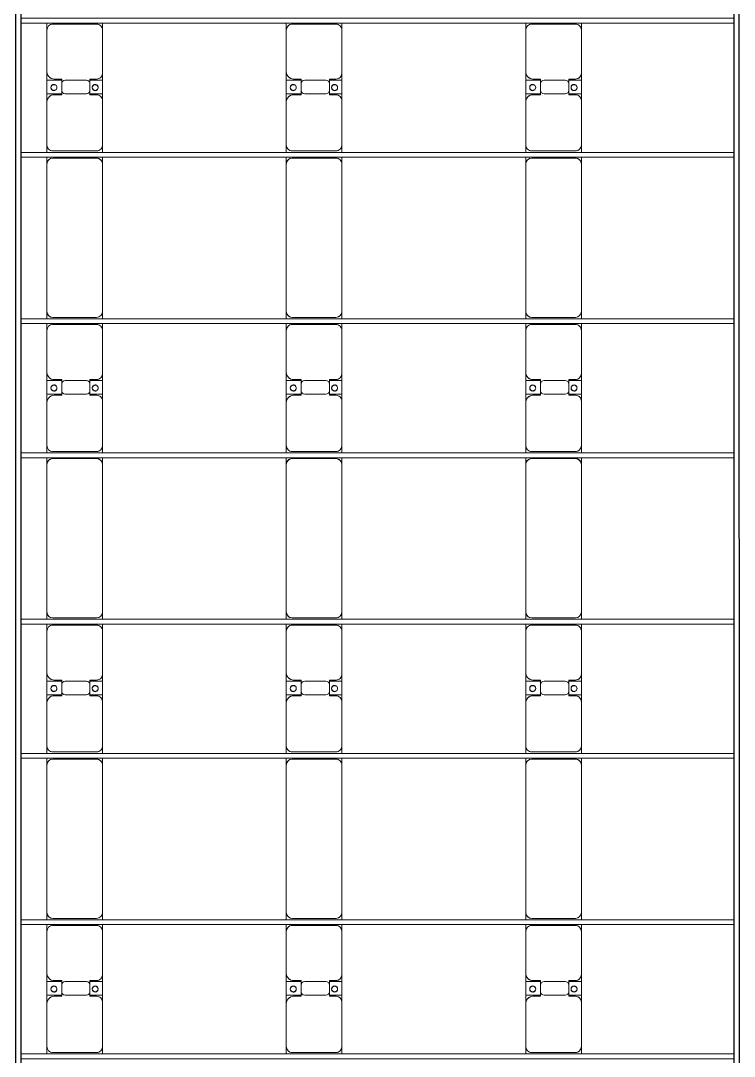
# Model space of a CAD drawing. Header units: millimetres. Extents: x -496478 to -186190, y -204059 to -87354.
# Drawn here: x -367193 to -361232, y -128543 to -119893 of the extents above; entities that cross this region are included whole.
import ezdxf

# ---------------------------------------------------------------- set-up
doc = ezdxf.new("R2010")
doc.units = ezdxf.units.MM
for name, color, linetype, lineweight in [('A-DETL-MBND', 5, 'Continuous', 9), ('A-GENM', 13, 'Continuous', 9), ('S-BEAM', 12, 'Continuous', 9)]:
    doc.layers.add(name, color=color, linetype=linetype, lineweight=lineweight)

# ---------------------------------------------------------------- blocks, each defined once
blk = doc.blocks.new('Dai phao do pin - DẢI PHAO ĐỠ PIN-V37-BỐ TRÍ KHUNG KẾT CẤU BÈ PIN 01')
at = {"layer": 'A-DETL-MBND', "color": 8}
for p, q in [((38358, 241.6), (38419.7, 241.6)), ((38369.7, 191.6), (38369.7, -173.4)), ((38779.7, 241.6), (38419.7, 241.6)), ((38779.7, 241.6), (38962.2, 241.6)), ((38839.7, 118.2), (38839.7, 181.6)), ((38847.8, 241.6), (39030.3, 241.6)), ((38847.8, 118.2), (38847.8, 241.6)), ((38962.2, 241.6), (38962.2, 118.2)), ((38970.3, 181.6), (38970.3, 118.2)), ((39380.3, 241.6), (39030.3, 241.6)), ((39380.3, 241.6), (39438, 241.6)), ((39430.3, -173.4), (39430.3, 191.6)), ((39478, 241.6), (39539.7, 241.6)), ((39489.7, 191.6), (39489.7, -173.4)), ((40770.3, 241.6), (39539.7, 241.6)), ((40770.3, 241.6), (40828, 241.6)), ((40820.3, -173.4), (40820.3, 191.6)), ((40868, 241.6), (40929.7, 241.6)), ((40879.7, 191.6), (40879.7, -173.4)), ((41289.7, 241.6), (40929.7, 241.6)), ((41289.7, 241.6), (41472.2, 241.6)), ((41349.7, 118.2), (41349.7, 181.6)), ((41357.8, 241.6), (41540.3, 241.6)), ((41357.8, 118.2), (41357.8, 241.6)), ((41472.2, 241.6), (41472.2, 118.2)), ((41480.3, 181.6), (41480.3, 118.2)), ((41890.3, 241.6), (41540.3, 241.6)), ((41890.3, 241.6), (41948, 241.6)), ((41940.3, -173.4), (41940.3, 191.6)), ((41988, 241.6), (42049.7, 241.6)), ((41999.7, 191.6), (41999.7, -173.4)), ((43280.3, 241.6), (42049.7, 241.6)), ((43280.3, 241.6), (43338, 241.6)), ((43330.3, -173.4), (43330.3, 191.6)), ((43378, 241.6), (43439.7, 241.6)), ((43389.7, 191.6), (43389.7, -173.4)), ((43799.7, 241.6), (43439.7, 241.6)), ((43799.7, 241.6), (43982.2, 241.6)), ((43859.7, 118.2), (43859.7, 181.6)), ((43867.8, 241.6), (44050.3, 241.6)), ((43867.8, 118.2), (43867.8, 241.6)), ((43982.2, 241.6), (43982.2, 118.2)), ((43990.3, 181.6), (43990.3, 118.2)), ((44400.3, 241.6), (44050.3, 241.6)), ((44400.3, 241.6), (44458, 241.6)), ((44450.3, -173.4), (44450.3, 191.6)), ((44498, 241.6), (44559.7, 241.6)), ((44509.7, 191.6), (44509.7, -173.4)), ((45790.3, 241.6), (44559.7, 241.6)), ((45790.3, 241.6), (45848, 241.6)), ((45840.3, -173.4), (45840.3, 191.6)), ((45888, 241.6), (45949.7, 241.6)), ((45899.7, 191.6), (45899.7, -173.4)), ((46309.7, 241.6), (45949.7, 241.6)), ((46309.7, 241.6), (46492.2, 241.6)), ((46369.7, 118.2), (46369.7, 181.6)), ((46377.8, 241.6), (46560.3, 241.6)), ((46377.8, 118.2), (46377.8, 241.6)), ((46492.2, 241.6), (46492.2, 118.2)), ((46500.3, 181.6), (46500.3, 118.2)), ((46910.3, 241.6), (46560.3, 241.6)), ((46910.3, 241.6), (46968, 241.6)), ((46960.3, -173.4), (46960.3, 191.6)), ((38932.2, 118.2), (38839.7, 118.2)), ((38847.8, 88.2), (38847.8, -88.2)), ((38970.3, 118.2), (38877.8, 118.2)), ((38962.2, -88.2), (38962.2, 88.2)), ((41442.2, 118.2), (41349.7, 118.2)), ((41357.8, 88.2), (41357.8, -88.2)), ((41480.3, 118.2), (41387.8, 118.2)), ((41472.2, -88.2), (41472.2, 88.2)), ((43952.2, 118.2), (43859.7, 118.2)), ((43867.8, 88.2), (43867.8, -88.2)), ((43990.3, 118.2), (43897.8, 118.2)), ((43982.2, -88.2), (43982.2, 88.2)), ((46462.2, 118.2), (46369.7, 118.2)), ((46377.8, 88.2), (46377.8, -88.2)), ((46500.3, 118.2), (46407.8, 118.2)), ((46492.2, -88.2), (46492.2, 88.2)), ((38839.7, -173.4), (38839.7, -118.2)), ((38839.7, -118.2), (38932.2, -118.2)), ((38847.8, -223.4), (38847.8, -118.2)), ((38877.8, -118.2), (38970.3, -118.2)), ((38962.2, -118.2), (38962.2, -223.4)), ((38970.3, -118.2), (38970.3, -173.4)), ((41349.7, -173.4), (41349.7, -118.2)), ((41349.7, -118.2), (41442.2, -118.2)), ((41357.8, -223.4), (41357.8, -118.2)), ((41387.8, -118.2), (41480.3, -118.2)), ((41472.2, -118.2), (41472.2, -223.4)), ((41480.3, -118.2), (41480.3, -173.4)), ((43859.7, -173.4), (43859.7, -118.2)), ((43859.7, -118.2), (43952.2, -118.2)), ((43867.8, -223.4), (43867.8, -118.2)), ((43897.8, -118.2), (43990.3, -118.2)), ((43982.2, -118.2), (43982.2, -223.4)), ((43990.3, -118.2), (43990.3, -173.4)), ((46369.7, -173.4), (46369.7, -118.2)), ((46369.7, -118.2), (46462.2, -118.2)), ((46377.8, -223.4), (46377.8, -118.2)), ((46407.8, -118.2), (46500.3, -118.2)), ((46492.2, -118.2), (46492.2, -223.4)), ((46500.3, -118.2), (46500.3, -173.4)), ((38419.7, -223.4), (38358, -223.4)), ((38419.7, -223.4), (38789.7, -223.4)), ((38962.2, -223.4), (38789.7, -223.4)), ((39020.3, -223.4), (38847.8, -223.4)), ((39020.3, -223.4), (39380.3, -223.4)), ((39438, -223.4), (39380.3, -223.4)), ((39539.7, -223.4), (39478, -223.4)), ((39539.7, -223.4), (40770.3, -223.4)), ((40828, -223.4), (40770.3, -223.4)), ((40929.7, -223.4), (40868, -223.4)), ((40929.7, -223.4), (41299.7, -223.4)), ((41472.2, -223.4), (41299.7, -223.4)), ((41530.3, -223.4), (41357.8, -223.4)), ((41530.3, -223.4), (41890.3, -223.4)), ((41948, -223.4), (41890.3, -223.4)), ((42049.7, -223.4), (41988, -223.4)), ((42049.7, -223.4), (43280.3, -223.4)), ((43338, -223.4), (43280.3, -223.4)), ((43439.7, -223.4), (43378, -223.4)), ((43439.7, -223.4), (43809.7, -223.4)), ((43982.2, -223.4), (43809.7, -223.4)), ((44040.3, -223.4), (43867.8, -223.4)), ((44040.3, -223.4), (44400.3, -223.4)), ((44458, -223.4), (44400.3, -223.4)), ((44559.7, -223.4), (44498, -223.4)), ((44559.7, -223.4), (45790.3, -223.4)), ((45848, -223.4), (45790.3, -223.4)), ((45949.7, -223.4), (45888, -223.4)), ((45949.7, -223.4), (46319.7, -223.4)), ((46492.2, -223.4), (46319.7, -223.4)), ((46550.3, -223.4), (46377.8, -223.4)), ((46550.3, -223.4), (46910.3, -223.4)), ((46968, -223.4), (46910.3, -223.4))]:
    blk.add_line(p, q, dxfattribs=at)
for centre, radius, start, end in [((38419.7, 191.6), 50, 90, 180), ((38419.7, 191.6), 50, 135, 180), ((38779.7, 181.6), 60, 360, 90), ((38779.7, 181.6), 60, 360, 45), ((38898.6, 183.2), 25, 0, 180), ((38898.6, 183.2), 25, 180, 0), ((38901.4, 183.2), 25, 360, 180), ((38901.4, 183.2), 25, 180, 360), ((38901.4, 183.2), 25, 180, 195), ((39030.3, 181.6), 60, 90, 180), ((39030.3, 181.6), 60, 135, 180), ((39380.3, 191.6), 50, 360, 90), ((39380.3, 191.6), 50, 360, 45), ((39539.7, 191.6), 50, 90, 180), ((39539.7, 191.6), 50, 105, 180), ((40770.3, 191.6), 50, 0, 90), ((40770.3, 191.6), 50, 15, 90), ((40929.7, 191.6), 50, 90, 180), ((40929.7, 191.6), 50, 135, 180), ((41289.7, 181.6), 60, 0, 90), ((41289.7, 181.6), 60, 0, 45), ((41408.6, 183.2), 25, 0, 180), ((41408.6, 183.2), 25, 180, 0), ((41411.4, 183.2), 25, 0, 180), ((41411.4, 183.2), 25, 180, 360), ((41411.4, 183.2), 25, 180, 195), ((41540.3, 181.6), 60, 90, 180), ((41540.3, 181.6), 60, 135, 180), ((41890.3, 191.6), 50, 360, 90), ((41890.3, 191.6), 50, 360, 45), ((42049.7, 191.6), 50, 90, 180), ((42049.7, 191.6), 50, 105, 180), ((43280.3, 191.6), 50, 0, 90), ((43280.3, 191.6), 50, 15, 90), ((43439.7, 191.6), 50, 90, 180), ((43439.7, 191.6), 50, 135, 180), ((43799.7, 181.6), 60, 360, 90), ((43799.7, 181.6), 60, 360, 45), ((43918.6, 183.2), 25, 0, 180), ((43918.6, 183.2), 25, 180, 0), ((43921.4, 183.2), 25, 0, 180), ((43921.4, 183.2), 25, 180, 0), ((43921.4, 183.2), 25, 180, 195), ((44050.3, 181.6), 60, 90, 180), ((44050.3, 181.6), 60, 135, 180), ((44400.3, 191.6), 50, 360, 90), ((44400.3, 191.6), 50, 360, 45), ((44559.7, 191.6), 50, 90, 180), ((44559.7, 191.6), 50, 105, 180), ((45790.3, 191.6), 50, 0, 90), ((45790.3, 191.6), 50, 15, 90), ((45949.7, 191.6), 50, 90, 180), ((45949.7, 191.6), 50, 135, 180), ((46309.7, 181.6), 60, 0, 90), ((46309.7, 181.6), 60, 0, 45), ((46428.6, 183.2), 25, 0, 180), ((46428.6, 183.2), 25, 180, 0), ((46431.4, 183.2), 25, 0, 180), ((46431.4, 183.2), 25, 180, 0), ((46431.4, 183.2), 25, 180, 195), ((46560.3, 181.6), 60, 90, 180), ((46560.3, 181.6), 60, 135, 180), ((46910.3, 191.6), 50, 360, 90), ((46910.3, 191.6), 50, 360, 45), ((38877.8, 88.2), 30, 90, 180), ((38932.2, 88.2), 30, 360, 90), ((41387.8, 88.2), 30, 90, 180), ((41442.2, 88.2), 30, 0, 90), ((43897.8, 88.2), 30, 90, 180), ((43952.2, 88.2), 30, 360, 90), ((46407.8, 88.2), 30, 90, 180), ((46462.2, 88.2), 30, 360, 90), ((38877.8, -88.2), 30, 180, 270), ((38898.6, -161.8), 25, 360, 180), ((38898.6, -161.8), 25, 180, 360), ((38901.4, -161.8), 25, 360, 180), ((38901.4, -161.8), 25, 120, 180), ((38901.4, -161.8), 25, 180, 360), ((38901.4, -161.8), 25, 75, 105), ((38898.6, -161.8), 25, 75, 90), ((38898.6, -161.8), 25, 30, 45), ((38898.6, -161.8), 25, 360, 15), ((38932.2, -88.2), 30, 270, 0), ((41387.8, -88.2), 30, 180, 270), ((41408.6, -161.8), 25, 0, 180), ((41408.6, -161.8), 25, 180, 0), ((41411.4, -161.8), 25, 0, 180), ((41411.4, -161.8), 25, 120, 180), ((41411.4, -161.8), 25, 180, 0), ((41411.4, -161.8), 25, 75, 105), ((41408.6, -161.8), 25, 75, 90), ((41408.6, -161.8), 25, 30, 45), ((41408.6, -161.8), 25, 0, 15), ((41442.2, -88.2), 30, 270, 0), ((43897.8, -88.2), 30, 180, 270), ((43918.6, -161.8), 25, 0, 180), ((43918.6, -161.8), 25, 180, 0), ((43921.4, -161.8), 25, 0, 180), ((43921.4, -161.8), 25, 120, 180), ((43921.4, -161.8), 25, 180, 0), ((43921.4, -161.8), 25, 75, 105), ((43918.6, -161.8), 25, 75, 90), ((43918.6, -161.8), 25, 34.38657, 45), ((43918.6, -161.8), 25, 0, 15), ((43952.2, -88.2), 30, 270, 0), ((46407.8, -88.2), 30, 180, 270), ((46428.6, -161.8), 25, 0, 180), ((46428.6, -161.8), 25, 180, 360), ((46431.4, -161.8), 25, 0, 180), ((46431.4, -161.8), 25, 120, 180), ((46431.4, -161.8), 25, 180, 0), ((46431.4, -161.8), 25, 75, 105), ((46428.6, -161.8), 25, 75, 90), ((46428.6, -161.8), 25, 30, 45), ((46428.6, -161.8), 25, 0, 15), ((46462.2, -88.2), 30, 270, 0), ((38419.7, -173.4), 50, 180, 270), ((38419.7, -173.4), 50, 180, 225), ((38789.7, -173.4), 50, 270, 360), ((38789.7, -173.4), 50, 315, 0), ((39020.3, -173.4), 50, 180, 270), ((39020.3, -173.4), 50, 180, 225), ((39380.3, -173.4), 50, 270, 360), ((39380.3, -173.4), 50, 315, 360), ((39539.7, -173.4), 50, 180, 270), ((39539.7, -173.4), 50, 180, 270), ((40770.3, -173.4), 50, 270, 0), ((40770.3, -173.4), 50, 285, 0), ((40929.7, -173.4), 50, 180, 270), ((40929.7, -173.4), 50, 180, 225), ((41299.7, -173.4), 50, 270, 360), ((41299.7, -173.4), 50, 315, 360), ((41530.3, -173.4), 50, 180, 270), ((41530.3, -173.4), 50, 180, 225), ((41890.3, -173.4), 50, 270, 0), ((41890.3, -173.4), 50, 315, 0), ((42049.7, -173.4), 50, 180, 270), ((42049.7, -173.4), 50, 180, 270), ((43280.3, -173.4), 50, 270, 360), ((43280.3, -173.4), 50, 285, 0), ((43439.7, -173.4), 50, 180, 270), ((43439.7, -173.4), 50, 180, 225), ((43809.7, -173.4), 50, 270, 0), ((43809.7, -173.4), 50, 315, 0), ((44040.3, -173.4), 50, 180, 270), ((44040.3, -173.4), 50, 180, 225), ((44400.3, -173.4), 50, 270, 0), ((44400.3, -173.4), 50, 315, 360), ((44559.7, -173.4), 50, 180, 270), ((44559.7, -173.4), 50, 180, 270), ((45790.3, -173.4), 50, 270, 0), ((45790.3, -173.4), 50, 285, 0), ((45949.7, -173.4), 50, 180, 270), ((45949.7, -173.4), 50, 180, 225), ((46319.7, -173.4), 50, 270, 0), ((46319.7, -173.4), 50, 315, 0), ((46550.3, -173.4), 50, 180, 270), ((46550.3, -173.4), 50, 180, 225), ((46910.3, -173.4), 50, 270, 0), ((46910.3, -173.4), 50, 315, 0)]:
    blk.add_arc(centre, radius, start, end, dxfattribs=at)
blk = doc.blocks.new('Dai phao do pin - DẢI PHAO ĐỠ PIN-V38-BỐ TRÍ KHUNG KẾT CẤU BÈ PIN 01')
at = {"layer": 'A-DETL-MBND', "color": 8}
for p, q in [((38358, 241.6), (38419.7, 241.6)), ((38369.7, 191.6), (38369.7, -173.4)), ((38779.7, 241.6), (38419.7, 241.6)), ((38779.7, 241.6), (38962.2, 241.6)), ((38839.7, 118.2), (38839.7, 181.6)), ((38847.8, 241.6), (39030.3, 241.6)), ((38847.8, 118.2), (38847.8, 241.6)), ((38962.2, 241.6), (38962.2, 118.2)), ((38970.3, 181.6), (38970.3, 118.2)), ((39380.3, 241.6), (39030.3, 241.6)), ((39380.3, 241.6), (39438, 241.6)), ((39430.3, -173.4), (39430.3, 191.6)), ((39478, 241.6), (39539.7, 241.6)), ((39489.7, 191.6), (39489.7, -173.4)), ((40770.3, 241.6), (39539.7, 241.6)), ((40770.3, 241.6), (40828, 241.6)), ((40820.3, -173.4), (40820.3, 191.6)), ((40868, 241.6), (40929.7, 241.6)), ((40879.7, 191.6), (40879.7, -173.4)), ((41289.7, 241.6), (40929.7, 241.6)), ((41289.7, 241.6), (41472.2, 241.6)), ((41349.7, 118.2), (41349.7, 181.6)), ((41357.8, 241.6), (41540.3, 241.6)), ((41357.8, 118.2), (41357.8, 241.6)), ((41472.2, 241.6), (41472.2, 118.2)), ((41480.3, 181.6), (41480.3, 118.2)), ((41890.3, 241.6), (41540.3, 241.6)), ((41890.3, 241.6), (41948, 241.6)), ((41940.3, -173.4), (41940.3, 191.6)), ((41988, 241.6), (42049.7, 241.6)), ((41999.7, 191.6), (41999.7, -173.4)), ((43280.3, 241.6), (42049.7, 241.6)), ((43280.3, 241.6), (43338, 241.6)), ((43330.3, -173.4), (43330.3, 191.6)), ((43378, 241.6), (43439.7, 241.6)), ((43389.7, 191.6), (43389.7, -173.4)), ((43799.7, 241.6), (43439.7, 241.6)), ((43799.7, 241.6), (43982.2, 241.6)), ((43859.7, 118.2), (43859.7, 181.6)), ((43867.8, 241.6), (44050.3, 241.6)), ((43867.8, 118.2), (43867.8, 241.6)), ((43982.2, 241.6), (43982.2, 118.2)), ((43990.3, 181.6), (43990.3, 118.2)), ((44400.3, 241.6), (44050.3, 241.6)), ((44400.3, 241.6), (44458, 241.6)), ((44450.3, -173.4), (44450.3, 191.6)), ((44498, 241.6), (44559.7, 241.6)), ((44509.7, 191.6), (44509.7, -173.4)), ((45790.3, 241.6), (44559.7, 241.6)), ((45790.3, 241.6), (45848, 241.6)), ((45840.3, -173.4), (45840.3, 191.6)), ((45888, 241.6), (45949.7, 241.6)), ((45899.7, 191.6), (45899.7, -173.4)), ((46309.7, 241.6), (45949.7, 241.6)), ((46309.7, 241.6), (46492.2, 241.6)), ((46369.7, 118.2), (46369.7, 181.6)), ((46377.8, 241.6), (46560.3, 241.6)), ((46377.8, 118.2), (46377.8, 241.6)), ((46492.2, 241.6), (46492.2, 118.2)), ((46500.3, 181.6), (46500.3, 118.2)), ((46910.3, 241.6), (46560.3, 241.6)), ((46910.3, 241.6), (46968, 241.6)), ((46960.3, -173.4), (46960.3, 191.6)), ((38932.2, 118.2), (38839.7, 118.2)), ((38847.8, 88.2), (38847.8, -88.2)), ((38970.3, 118.2), (38877.8, 118.2)), ((38962.2, -88.2), (38962.2, 88.2)), ((41442.2, 118.2), (41349.7, 118.2)), ((41357.8, 88.2), (41357.8, -88.2)), ((41480.3, 118.2), (41387.8, 118.2)), ((41472.2, -88.2), (41472.2, 88.2)), ((43952.2, 118.2), (43859.7, 118.2)), ((43867.8, 88.2), (43867.8, -88.2)), ((43990.3, 118.2), (43897.8, 118.2)), ((43982.2, -88.2), (43982.2, 88.2)), ((46462.2, 118.2), (46369.7, 118.2)), ((46377.8, 88.2), (46377.8, -88.2)), ((46500.3, 118.2), (46407.8, 118.2)), ((46492.2, -88.2), (46492.2, 88.2)), ((38839.7, -173.4), (38839.7, -118.2)), ((38839.7, -118.2), (38932.2, -118.2)), ((38847.8, -223.4), (38847.8, -118.2)), ((38877.8, -118.2), (38970.3, -118.2)), ((38962.2, -118.2), (38962.2, -223.4)), ((38970.3, -118.2), (38970.3, -173.4)), ((41349.7, -173.4), (41349.7, -118.2)), ((41349.7, -118.2), (41442.2, -118.2)), ((41357.8, -223.4), (41357.8, -118.2)), ((41387.8, -118.2), (41480.3, -118.2)), ((41472.2, -118.2), (41472.2, -223.4)), ((41480.3, -118.2), (41480.3, -173.4)), ((43859.7, -173.4), (43859.7, -118.2)), ((43859.7, -118.2), (43952.2, -118.2)), ((43867.8, -223.4), (43867.8, -118.2)), ((43897.8, -118.2), (43990.3, -118.2)), ((43982.2, -118.2), (43982.2, -223.4)), ((43990.3, -118.2), (43990.3, -173.4)), ((46369.7, -173.4), (46369.7, -118.2)), ((46369.7, -118.2), (46462.2, -118.2)), ((46377.8, -223.4), (46377.8, -118.2)), ((46407.8, -118.2), (46500.3, -118.2)), ((46492.2, -118.2), (46492.2, -223.4)), ((46500.3, -118.2), (46500.3, -173.4)), ((38419.7, -223.4), (38358, -223.4)), ((38419.7, -223.4), (38789.7, -223.4)), ((38962.2, -223.4), (38789.7, -223.4)), ((39020.3, -223.4), (38847.8, -223.4)), ((39020.3, -223.4), (39380.3, -223.4)), ((39438, -223.4), (39380.3, -223.4)), ((39539.7, -223.4), (39478, -223.4)), ((39539.7, -223.4), (40770.3, -223.4)), ((40828, -223.4), (40770.3, -223.4)), ((40929.7, -223.4), (40868, -223.4)), ((40929.7, -223.4), (41299.7, -223.4)), ((41472.2, -223.4), (41299.7, -223.4)), ((41530.3, -223.4), (41357.8, -223.4)), ((41530.3, -223.4), (41890.3, -223.4)), ((41948, -223.4), (41890.3, -223.4)), ((42049.7, -223.4), (41988, -223.4)), ((42049.7, -223.4), (43280.3, -223.4)), ((43338, -223.4), (43280.3, -223.4)), ((43439.7, -223.4), (43378, -223.4)), ((43439.7, -223.4), (43809.7, -223.4)), ((43982.2, -223.4), (43809.7, -223.4)), ((44040.3, -223.4), (43867.8, -223.4)), ((44040.3, -223.4), (44400.3, -223.4)), ((44458, -223.4), (44400.3, -223.4)), ((44559.7, -223.4), (44498, -223.4)), ((44559.7, -223.4), (45790.3, -223.4)), ((45848, -223.4), (45790.3, -223.4)), ((45949.7, -223.4), (45888, -223.4)), ((45949.7, -223.4), (46319.7, -223.4)), ((46492.2, -223.4), (46319.7, -223.4)), ((46550.3, -223.4), (46377.8, -223.4)), ((46550.3, -223.4), (46910.3, -223.4)), ((46968, -223.4), (46910.3, -223.4))]:
    blk.add_line(p, q, dxfattribs=at)
for centre, radius, start, end in [((38419.7, 191.6), 50, 90, 180), ((38419.7, 191.6), 50, 135, 180), ((38779.7, 181.6), 60, 360, 90), ((38779.7, 181.6), 60, 360, 45), ((38898.6, 183.2), 25, 0, 180), ((38898.6, 183.2), 25, 180, 0), ((38901.4, 183.2), 25, 360, 180), ((38901.4, 183.2), 25, 180, 360), ((38901.4, 183.2), 25, 180, 195), ((39030.3, 181.6), 60, 90, 180), ((39030.3, 181.6), 60, 135, 180), ((39380.3, 191.6), 50, 360, 90), ((39380.3, 191.6), 50, 360, 45), ((39539.7, 191.6), 50, 90, 180), ((39539.7, 191.6), 50, 105, 180), ((40770.3, 191.6), 50, 0, 90), ((40770.3, 191.6), 50, 15, 90), ((40929.7, 191.6), 50, 90, 180), ((40929.7, 191.6), 50, 135, 180), ((41289.7, 181.6), 60, 0, 90), ((41289.7, 181.6), 60, 0, 45), ((41408.6, 183.2), 25, 0, 180), ((41408.6, 183.2), 25, 180, 0), ((41411.4, 183.2), 25, 0, 180), ((41411.4, 183.2), 25, 180, 360), ((41411.4, 183.2), 25, 180, 195), ((41540.3, 181.6), 60, 90, 180), ((41540.3, 181.6), 60, 135, 180), ((41890.3, 191.6), 50, 360, 90), ((41890.3, 191.6), 50, 360, 45), ((42049.7, 191.6), 50, 90, 180), ((42049.7, 191.6), 50, 105, 180), ((43280.3, 191.6), 50, 0, 90), ((43280.3, 191.6), 50, 15, 90), ((43439.7, 191.6), 50, 90, 180), ((43439.7, 191.6), 50, 135, 180), ((43799.7, 181.6), 60, 360, 90), ((43799.7, 181.6), 60, 360, 45), ((43918.6, 183.2), 25, 0, 180), ((43918.6, 183.2), 25, 180, 0), ((43921.4, 183.2), 25, 0, 180), ((43921.4, 183.2), 25, 180, 0), ((43921.4, 183.2), 25, 180, 195), ((44050.3, 181.6), 60, 90, 180), ((44050.3, 181.6), 60, 135, 180), ((44400.3, 191.6), 50, 360, 90), ((44400.3, 191.6), 50, 360, 45), ((44559.7, 191.6), 50, 90, 180), ((44559.7, 191.6), 50, 105, 180), ((45790.3, 191.6), 50, 0, 90), ((45790.3, 191.6), 50, 15, 90), ((45949.7, 191.6), 50, 90, 180), ((45949.7, 191.6), 50, 135, 180), ((46309.7, 181.6), 60, 0, 90), ((46309.7, 181.6), 60, 0, 45), ((46428.6, 183.2), 25, 0, 180), ((46428.6, 183.2), 25, 180, 0), ((46431.4, 183.2), 25, 0, 180), ((46431.4, 183.2), 25, 180, 0), ((46431.4, 183.2), 25, 180, 195), ((46560.3, 181.6), 60, 90, 180), ((46560.3, 181.6), 60, 135, 180), ((46910.3, 191.6), 50, 360, 90), ((46910.3, 191.6), 50, 360, 45), ((38877.8, 88.2), 30, 90, 180), ((38932.2, 88.2), 30, 360, 90), ((41387.8, 88.2), 30, 90, 180), ((41442.2, 88.2), 30, 0, 90), ((43897.8, 88.2), 30, 90, 180), ((43952.2, 88.2), 30, 360, 90), ((46407.8, 88.2), 30, 90, 180), ((46462.2, 88.2), 30, 360, 90), ((38877.8, -88.2), 30, 180, 270), ((38898.6, -161.8), 25, 360, 180), ((38898.6, -161.8), 25, 180, 360), ((38901.4, -161.8), 25, 360, 180), ((38901.4, -161.8), 25, 120, 180), ((38901.4, -161.8), 25, 180, 360), ((38901.4, -161.8), 25, 75, 105), ((38898.6, -161.8), 25, 75, 90), ((38898.6, -161.8), 25, 30, 45), ((38898.6, -161.8), 25, 360, 15), ((38932.2, -88.2), 30, 270, 0), ((41387.8, -88.2), 30, 180, 270), ((41408.6, -161.8), 25, 0, 180), ((41408.6, -161.8), 25, 180, 0), ((41411.4, -161.8), 25, 0, 180), ((41411.4, -161.8), 25, 120, 180), ((41411.4, -161.8), 25, 180, 0), ((41411.4, -161.8), 25, 75, 105), ((41408.6, -161.8), 25, 75, 90), ((41408.6, -161.8), 25, 30, 45), ((41408.6, -161.8), 25, 0, 15), ((41442.2, -88.2), 30, 270, 0), ((43897.8, -88.2), 30, 180, 270), ((43918.6, -161.8), 25, 0, 180), ((43918.6, -161.8), 25, 180, 0), ((43921.4, -161.8), 25, 0, 180), ((43921.4, -161.8), 25, 120, 180), ((43921.4, -161.8), 25, 180, 0), ((43921.4, -161.8), 25, 75, 105), ((43918.6, -161.8), 25, 75, 90), ((43918.6, -161.8), 25, 34.48654, 45), ((43918.6, -161.8), 25, 0, 15), ((43952.2, -88.2), 30, 270, 0), ((46407.8, -88.2), 30, 180, 270), ((46428.6, -161.8), 25, 0, 180), ((46428.6, -161.8), 25, 180, 360), ((46431.4, -161.8), 25, 0, 180), ((46431.4, -161.8), 25, 120, 180), ((46431.4, -161.8), 25, 180, 0), ((46431.4, -161.8), 25, 75, 105), ((46428.6, -161.8), 25, 75, 90), ((46428.6, -161.8), 25, 30, 45), ((46428.6, -161.8), 25, 0, 15), ((46462.2, -88.2), 30, 270, 0), ((38419.7, -173.4), 50, 180, 270), ((38419.7, -173.4), 50, 180, 225), ((38789.7, -173.4), 50, 270, 360), ((38789.7, -173.4), 50, 315, 0), ((39020.3, -173.4), 50, 180, 270), ((39020.3, -173.4), 50, 180, 225), ((39380.3, -173.4), 50, 270, 360), ((39380.3, -173.4), 50, 315, 360), ((39539.7, -173.4), 50, 180, 270), ((39539.7, -173.4), 50, 180, 225), ((39539.7, -173.4), 50, 229.26064, 270), ((40770.3, -173.4), 50, 270, 0), ((40770.3, -173.4), 50, 285, 310.70698), ((40770.3, -173.4), 50, 315, 0), ((40929.7, -173.4), 50, 180, 270), ((40929.7, -173.4), 50, 180, 225), ((41299.7, -173.4), 50, 270, 360), ((41299.7, -173.4), 50, 315, 360), ((41530.3, -173.4), 50, 180, 270), ((41530.3, -173.4), 50, 180, 225), ((41890.3, -173.4), 50, 270, 0), ((41890.3, -173.4), 50, 315, 0), ((42049.7, -173.4), 50, 180, 270), ((42049.7, -173.4), 50, 180, 225), ((42049.7, -173.4), 50, 229.32338, 270), ((43280.3, -173.4), 50, 270, 360), ((43280.3, -173.4), 50, 285, 310.64425), ((43280.3, -173.4), 50, 315, 0), ((43439.7, -173.4), 50, 180, 270), ((43439.7, -173.4), 50, 180, 225), ((43809.7, -173.4), 50, 270, 0), ((43809.7, -173.4), 50, 315, 0), ((44040.3, -173.4), 50, 180, 270), ((44040.3, -173.4), 50, 180, 225), ((44400.3, -173.4), 50, 270, 0), ((44400.3, -173.4), 50, 315, 360), ((44559.7, -173.4), 50, 180, 270), ((44559.7, -173.4), 50, 180, 225), ((44559.7, -173.4), 50, 229.38611, 270), ((45790.3, -173.4), 50, 270, 0), ((45790.3, -173.4), 50, 285, 310.58151), ((45790.3, -173.4), 50, 315, 0), ((45949.7, -173.4), 50, 180, 270), ((45949.7, -173.4), 50, 180, 225), ((46319.7, -173.4), 50, 270, 0), ((46319.7, -173.4), 50, 315, 0), ((46550.3, -173.4), 50, 180, 270), ((46550.3, -173.4), 50, 180, 225), ((46910.3, -173.4), 50, 270, 0), ((46910.3, -173.4), 50, 315, 0)]:
    blk.add_arc(centre, radius, start, end, dxfattribs=at)
blk = doc.blocks.new('Dai phao do pin - DẢI PHAO ĐỠ PIN-V39-BỐ TRÍ KHUNG KẾT CẤU BÈ PIN 01')
at = {"layer": 'A-DETL-MBND', "color": 8}
for p, q in [((38358, 241.6), (38419.7, 241.6)), ((38369.7, 191.6), (38369.7, -173.4)), ((38779.7, 241.6), (38419.7, 241.6)), ((38779.7, 241.6), (38962.2, 241.6)), ((38839.7, 118.2), (38839.7, 181.6)), ((38847.8, 241.6), (39030.3, 241.6)), ((38847.8, 118.2), (38847.8, 241.6)), ((38962.2, 241.6), (38962.2, 118.2)), ((38970.3, 181.6), (38970.3, 118.2)), ((39380.3, 241.6), (39030.3, 241.6)), ((39380.3, 241.6), (39438, 241.6)), ((39430.3, -173.4), (39430.3, 191.6)), ((39478, 241.6), (39539.7, 241.6)), ((39489.7, 191.6), (39489.7, -173.4)), ((40770.3, 241.6), (39539.7, 241.6)), ((40770.3, 241.6), (40828, 241.6)), ((40820.3, -173.4), (40820.3, 191.6)), ((40868, 241.6), (40929.7, 241.6)), ((40879.7, 191.6), (40879.7, -173.4)), ((41289.7, 241.6), (40929.7, 241.6)), ((41289.7, 241.6), (41472.2, 241.6)), ((41349.7, 118.2), (41349.7, 181.6)), ((41357.8, 241.6), (41540.3, 241.6)), ((41357.8, 118.2), (41357.8, 241.6)), ((41472.2, 241.6), (41472.2, 118.2)), ((41480.3, 181.6), (41480.3, 118.2)), ((41890.3, 241.6), (41540.3, 241.6)), ((41890.3, 241.6), (41948, 241.6)), ((41940.3, -173.4), (41940.3, 191.6)), ((41988, 241.6), (42049.7, 241.6)), ((41999.7, 191.6), (41999.7, -173.4)), ((43280.3, 241.6), (42049.7, 241.6)), ((43280.3, 241.6), (43338, 241.6)), ((43330.3, -173.4), (43330.3, 191.6)), ((43378, 241.6), (43439.7, 241.6)), ((43389.7, 191.6), (43389.7, -173.4)), ((43799.7, 241.6), (43439.7, 241.6)), ((43799.7, 241.6), (43982.2, 241.6)), ((43859.7, 118.2), (43859.7, 181.6)), ((43867.8, 241.6), (44050.3, 241.6)), ((43867.8, 118.2), (43867.8, 241.6)), ((43982.2, 241.6), (43982.2, 118.2)), ((43990.3, 181.6), (43990.3, 118.2)), ((44400.3, 241.6), (44050.3, 241.6)), ((44400.3, 241.6), (44458, 241.6)), ((44450.3, -173.4), (44450.3, 191.6)), ((44498, 241.6), (44559.7, 241.6)), ((44509.7, 191.6), (44509.7, -173.4)), ((45790.3, 241.6), (44559.7, 241.6)), ((45790.3, 241.6), (45848, 241.6)), ((45840.3, -173.4), (45840.3, 191.6)), ((45888, 241.6), (45949.7, 241.6)), ((45899.7, 191.6), (45899.7, -173.4)), ((46309.7, 241.6), (45949.7, 241.6)), ((46309.7, 241.6), (46492.2, 241.6)), ((46369.7, 118.2), (46369.7, 181.6)), ((46377.8, 241.6), (46560.3, 241.6)), ((46377.8, 118.2), (46377.8, 241.6)), ((46492.2, 241.6), (46492.2, 118.2)), ((46500.3, 181.6), (46500.3, 118.2)), ((46910.3, 241.6), (46560.3, 241.6)), ((46910.3, 241.6), (46968, 241.6)), ((46960.3, -173.4), (46960.3, 191.6)), ((38932.2, 118.2), (38839.7, 118.2)), ((38847.8, 88.2), (38847.8, -88.2)), ((38970.3, 118.2), (38877.8, 118.2)), ((38962.2, -88.2), (38962.2, 88.2)), ((41442.2, 118.2), (41349.7, 118.2)), ((41357.8, 88.2), (41357.8, -88.2)), ((41480.3, 118.2), (41387.8, 118.2)), ((41472.2, -88.2), (41472.2, 88.2)), ((43952.2, 118.2), (43859.7, 118.2)), ((43867.8, 88.2), (43867.8, -88.2)), ((43990.3, 118.2), (43897.8, 118.2)), ((43982.2, -88.2), (43982.2, 88.2)), ((46462.2, 118.2), (46369.7, 118.2)), ((46377.8, 88.2), (46377.8, -88.2)), ((46500.3, 118.2), (46407.8, 118.2)), ((46492.2, -88.2), (46492.2, 88.2)), ((38839.7, -173.4), (38839.7, -118.2)), ((38839.7, -118.2), (38932.2, -118.2)), ((38847.8, -223.4), (38847.8, -118.2)), ((38877.8, -118.2), (38970.3, -118.2)), ((38962.2, -118.2), (38962.2, -223.4)), ((38970.3, -118.2), (38970.3, -173.4)), ((41349.7, -173.4), (41349.7, -118.2)), ((41349.7, -118.2), (41442.2, -118.2)), ((41357.8, -223.4), (41357.8, -118.2)), ((41387.8, -118.2), (41480.3, -118.2)), ((41472.2, -118.2), (41472.2, -223.4)), ((41480.3, -118.2), (41480.3, -173.4)), ((43859.7, -173.4), (43859.7, -118.2)), ((43859.7, -118.2), (43952.2, -118.2)), ((43867.8, -223.4), (43867.8, -118.2)), ((43897.8, -118.2), (43990.3, -118.2)), ((43982.2, -118.2), (43982.2, -223.4)), ((43990.3, -118.2), (43990.3, -173.4)), ((46369.7, -173.4), (46369.7, -118.2)), ((46369.7, -118.2), (46462.2, -118.2)), ((46377.8, -223.4), (46377.8, -118.2)), ((46407.8, -118.2), (46500.3, -118.2)), ((46492.2, -118.2), (46492.2, -223.4)), ((46500.3, -118.2), (46500.3, -173.4)), ((38419.7, -223.4), (38358, -223.4)), ((38419.7, -223.4), (38789.7, -223.4)), ((38962.2, -223.4), (38789.7, -223.4)), ((39020.3, -223.4), (38847.8, -223.4)), ((39020.3, -223.4), (39380.3, -223.4)), ((39438, -223.4), (39380.3, -223.4)), ((39539.7, -223.4), (39478, -223.4)), ((39539.7, -223.4), (40770.3, -223.4)), ((40828, -223.4), (40770.3, -223.4)), ((40929.7, -223.4), (40868, -223.4)), ((40929.7, -223.4), (41299.7, -223.4)), ((41472.2, -223.4), (41299.7, -223.4)), ((41530.3, -223.4), (41357.8, -223.4)), ((41530.3, -223.4), (41890.3, -223.4)), ((41948, -223.4), (41890.3, -223.4)), ((42049.7, -223.4), (41988, -223.4)), ((42049.7, -223.4), (43280.3, -223.4)), ((43338, -223.4), (43280.3, -223.4)), ((43439.7, -223.4), (43378, -223.4)), ((43439.7, -223.4), (43809.7, -223.4)), ((43982.2, -223.4), (43809.7, -223.4)), ((44040.3, -223.4), (43867.8, -223.4)), ((44040.3, -223.4), (44400.3, -223.4)), ((44458, -223.4), (44400.3, -223.4)), ((44559.7, -223.4), (44498, -223.4)), ((44559.7, -223.4), (45790.3, -223.4)), ((45848, -223.4), (45790.3, -223.4)), ((45949.7, -223.4), (45888, -223.4)), ((45949.7, -223.4), (46319.7, -223.4)), ((46492.2, -223.4), (46319.7, -223.4)), ((46550.3, -223.4), (46377.8, -223.4)), ((46550.3, -223.4), (46910.3, -223.4)), ((46968, -223.4), (46910.3, -223.4))]:
    blk.add_line(p, q, dxfattribs=at)
for centre, radius, start, end in [((38419.7, 191.6), 50, 90, 180), ((38419.7, 191.6), 50, 135, 180), ((38779.7, 181.6), 60, 360, 90), ((38779.7, 181.6), 60, 1.43959, 45), ((38898.6, 183.2), 25, 0, 180), ((38898.6, 183.2), 25, 180, 0), ((38901.4, 183.2), 25, 360, 180), ((38901.4, 183.2), 25, 180, 360), ((38901.4, 183.2), 25, 180.24958, 195), ((39030.3, 181.6), 60, 90, 180), ((39030.3, 181.6), 60, 135, 178.56209), ((39380.3, 191.6), 50, 360, 90), ((39380.3, 191.6), 50, 360, 45), ((39539.7, 191.6), 50, 90, 180), ((39539.7, 191.6), 50, 105, 180), ((40770.3, 191.6), 50, 0, 90), ((40770.3, 191.6), 50, 15, 90), ((40929.7, 191.6), 50, 90, 180), ((40929.7, 191.6), 50, 135, 180), ((41289.7, 181.6), 60, 0, 90), ((41289.7, 181.6), 60, 1.40748, 45), ((41408.6, 183.2), 25, 0, 180), ((41408.6, 183.2), 25, 180, 0), ((41411.4, 183.2), 25, 0, 180), ((41411.4, 183.2), 25, 180, 360), ((41411.4, 183.2), 25, 180.32662, 195), ((41540.3, 181.6), 60, 90, 180), ((41540.3, 181.6), 60, 135, 178.59419), ((41890.3, 191.6), 50, 360, 90), ((41890.3, 191.6), 50, 360, 45), ((42049.7, 191.6), 50, 90, 180), ((42049.7, 191.6), 50, 105, 180), ((43280.3, 191.6), 50, 0, 90), ((43280.3, 191.6), 50, 15, 90), ((43439.7, 191.6), 50, 90, 180), ((43439.7, 191.6), 50, 135, 180), ((43799.7, 181.6), 60, 360, 90), ((43799.7, 181.6), 60, 1.37538, 45), ((43918.6, 183.2), 25, 0, 180), ((43918.6, 183.2), 25, 180, 0), ((43921.4, 183.2), 25, 45, 180), ((43921.4, 183.2), 25, 180, 315), ((43921.4, 183.2), 25, 180.40366, 195), ((43921.4, 183.2), 25, 0, 44.99219), ((43921.4, 183.2), 25, 315.00604, 0), ((44050.3, 181.6), 60, 90, 180), ((44050.3, 181.6), 60, 135, 178.62629), ((44400.3, 191.6), 50, 360, 90), ((44400.3, 191.6), 50, 360, 45), ((44559.7, 191.6), 50, 90, 180), ((44559.7, 191.6), 50, 105, 180), ((45790.3, 191.6), 50, 0, 90), ((45790.3, 191.6), 50, 15, 90), ((45949.7, 191.6), 50, 90, 180), ((45949.7, 191.6), 50, 135, 180), ((46309.7, 181.6), 60, 0, 90), ((46309.7, 181.6), 60, 1.34328, 45), ((46428.6, 183.2), 25, 0, 180), ((46428.6, 183.2), 25, 180, 0), ((46431.4, 183.2), 25, 0, 180), ((46431.4, 183.2), 25, 180, 0), ((46431.4, 183.2), 25, 180.4807, 195), ((46560.3, 181.6), 60, 90, 180), ((46560.3, 181.6), 60, 135, 178.65839), ((46910.3, 191.6), 50, 360, 90), ((46910.3, 191.6), 50, 360, 45), ((38877.8, 88.2), 30, 90, 180), ((38932.2, 88.2), 30, 360, 90), ((41387.8, 88.2), 30, 90, 180), ((41442.2, 88.2), 30, 0, 90), ((43897.8, 88.2), 30, 90, 180), ((43952.2, 88.2), 30, 360, 90), ((46407.8, 88.2), 30, 90, 180), ((46462.2, 88.2), 30, 360, 90), ((38877.8, -88.2), 30, 180, 270), ((38898.6, -161.8), 25, 360, 180), ((38898.6, -161.8), 25, 180, 360), ((38901.4, -161.8), 25, 360, 180), ((38901.4, -161.8), 25, 120, 180), ((38901.4, -161.8), 25, 180, 360), ((38901.4, -161.8), 25, 75, 105), ((38898.6, -161.8), 25, 75, 90), ((38898.6, -161.8), 25, 30, 45), ((38898.6, -161.8), 25, 360, 15), ((38932.2, -88.2), 30, 270, 0), ((41387.8, -88.2), 30, 180, 270), ((41408.6, -161.8), 25, 0, 180), ((41408.6, -161.8), 25, 180, 0), ((41411.4, -161.8), 25, 0, 180), ((41411.4, -161.8), 25, 120, 180), ((41411.4, -161.8), 25, 180, 0), ((41411.4, -161.8), 25, 75, 105), ((41408.6, -161.8), 25, 75, 90), ((41408.6, -161.8), 25, 30, 45), ((41408.6, -161.8), 25, 0, 15), ((41442.2, -88.2), 30, 270, 0), ((43897.8, -88.2), 30, 180, 270), ((43918.6, -161.8), 25, 0, 180), ((43918.6, -161.8), 25, 180, 0), ((43921.4, -161.8), 25, 45.00724, 180), ((43921.4, -161.8), 25, 120, 180), ((43921.4, -161.8), 25, 180, 314.9914), ((43921.4, -161.8), 25, 75, 105), ((43918.6, -161.8), 25, 75, 90), ((43918.6, -161.8), 25, 34.58652, 45), ((43921.4, -161.8), 25, 0, 45), ((43921.4, -161.8), 25, 315, 0), ((43918.6, -161.8), 25, 0, 15), ((43952.2, -88.2), 30, 270, 0), ((46407.8, -88.2), 30, 180, 270), ((46428.6, -161.8), 25, 0, 180), ((46428.6, -161.8), 25, 180, 360), ((46431.4, -161.8), 25, 0, 180), ((46431.4, -161.8), 25, 120, 180), ((46431.4, -161.8), 25, 180, 0), ((46431.4, -161.8), 25, 75, 105), ((46428.6, -161.8), 25, 75, 90), ((46428.6, -161.8), 25, 30, 45), ((46428.6, -161.8), 25, 0, 15), ((46462.2, -88.2), 30, 270, 0), ((38419.7, -173.4), 50, 180, 270), ((38419.7, -173.4), 50, 180, 225), ((38789.7, -173.4), 50, 270, 360), ((38789.7, -173.4), 50, 315, 0), ((39020.3, -173.4), 50, 180, 270), ((39020.3, -173.4), 50, 180, 225), ((39380.3, -173.4), 50, 270, 360), ((39380.3, -173.4), 50, 315, 360), ((39539.7, -173.4), 50, 180, 270), ((39539.7, -173.4), 50, 180, 270), ((40770.3, -173.4), 50, 270, 0), ((40770.3, -173.4), 50, 285, 0), ((40929.7, -173.4), 50, 180, 270), ((40929.7, -173.4), 50, 180, 225), ((41299.7, -173.4), 50, 270, 360), ((41299.7, -173.4), 50, 315, 360), ((41530.3, -173.4), 50, 180, 270), ((41530.3, -173.4), 50, 180, 225), ((41890.3, -173.4), 50, 270, 0), ((41890.3, -173.4), 50, 315, 0), ((42049.7, -173.4), 50, 180, 270), ((42049.7, -173.4), 50, 180, 270), ((43280.3, -173.4), 50, 270, 360), ((43280.3, -173.4), 50, 285, 0), ((43439.7, -173.4), 50, 180, 270), ((43439.7, -173.4), 50, 180, 225), ((43809.7, -173.4), 50, 270, 0), ((43809.7, -173.4), 50, 315, 0), ((44040.3, -173.4), 50, 180, 270), ((44040.3, -173.4), 50, 180, 225), ((44400.3, -173.4), 50, 270, 0), ((44400.3, -173.4), 50, 315, 360), ((44559.7, -173.4), 50, 180, 270), ((44559.7, -173.4), 50, 180, 270), ((45790.3, -173.4), 50, 270, 0), ((45790.3, -173.4), 50, 285, 0), ((45949.7, -173.4), 50, 180, 270), ((45949.7, -173.4), 50, 180, 225), ((46319.7, -173.4), 50, 270, 0), ((46319.7, -173.4), 50, 315, 0), ((46550.3, -173.4), 50, 180, 270), ((46550.3, -173.4), 50, 180, 225), ((46910.3, -173.4), 50, 270, 0), ((46910.3, -173.4), 50, 315, 0)]:
    blk.add_arc(centre, radius, start, end, dxfattribs=at)
blk = doc.blocks.new('Dầm C52 - Dầm C52-24915-BỐ TRÍ KHUNG KẾT CẤU BÈ PIN 01')
at = {"layer": 'S-BEAM', "color": 1}
for p, q in [((-16549.9, 20), (-10589.9, 20)), ((-10589.9, -20), (-16549.9, -20))]:
    blk.add_line(p, q, dxfattribs=at)
blk = doc.blocks.new('Dầm C52 - Dầm C52-24978-BỐ TRÍ KHUNG KẾT CẤU BÈ PIN 01')
at = {"layer": 'S-BEAM', "color": 1}
for p, q in [((-28610.9, 20), (-22650.9, 20)), ((-22650.9, -20), (-28610.9, -20))]:
    blk.add_line(p, q, dxfattribs=at)
blk = doc.blocks.new('Dầm C52 - Hộp 40x60-24147-BỐ TRÍ KHUNG KẾT CẤU BÈ PIN 01')
at = {"layer": 'S-BEAM', "color": 3, "lineweight": 25}
for p, q in [((-37857.1, 20), (37857.1, 20)), ((37857.1, -20), (-37857.1, -20))]:
    blk.add_line(p, q, dxfattribs=at)
blk = doc.blocks.new('HOBANMONG_BEPIN 1_rvt-1-BỐ TRÍ KHUNG KẾT CẤU BÈ PIN 01')
at = {"layer": 'A-GENM', "lineweight": 9, "rotation": 90.00075860989342}
for name, p in [('Dai phao do pin - DẢI PHAO ĐỠ PIN-V37-BỐ TRÍ KHUNG KẾT CẤU BÈ PIN 01', (-366731.7, -166880.7)), ('Dai phao do pin - DẢI PHAO ĐỠ PIN-V38-BỐ TRÍ KHUNG KẾT CẤU BÈ PIN 01', (-364731.7, -166880.7)), ('Dai phao do pin - DẢI PHAO ĐỠ PIN-V39-BỐ TRÍ KHUNG KẾT CẤU BÈ PIN 01', (-362731.7, -166880.7))]:
    blk.add_blockref(name, p, dxfattribs=at)
at = {"layer": 'S-BEAM', "lineweight": 9}
for name, p, rotation in [('Dầm C52 - Hộp 40x60-24147-BỐ TRÍ KHUNG KẾT CẤU BÈ PIN 01', (-367212.2, -133140), 90.00075860989166), ('Dầm C52 - Hộp 40x60-24147-BỐ TRÍ KHUNG KẾT CẤU BÈ PIN 01', (-361212.2, -133139.9), 90.00075860989166), ('Dầm C52 - Dầm C52-24915-BỐ TRÍ KHUNG KẾT CẤU BÈ PIN 01', (-377782.3, -119892.9), 180.0007586094741), ('Dầm C52 - Dầm C52-24915-BỐ TRÍ KHUNG KẾT CẤU BÈ PIN 01', (-377782.2, -121012.9), 180.0007586094741), ('Dầm C52 - Dầm C52-24915-BỐ TRÍ KHUNG KẾT CẤU BÈ PIN 01', (-377782.2, -122402.9), 180.0007586094741), ('Dầm C52 - Dầm C52-24915-BỐ TRÍ KHUNG KẾT CẤU BÈ PIN 01', (-377782.2, -123522.9), 180.0007586094741), ('Dầm C52 - Dầm C52-24915-BỐ TRÍ KHUNG KẾT CẤU BÈ PIN 01', (-377782.2, -124912.9), 180.0007586094741), ('Dầm C52 - Dầm C52-24978-BỐ TRÍ KHUNG KẾT CẤU BÈ PIN 01', (-389843.1, -126033), 180.0007586094741), ('Dầm C52 - Dầm C52-24978-BỐ TRÍ KHUNG KẾT CẤU BÈ PIN 01', (-389843.1, -127423), 180.0007586094741), ('Dầm C52 - Dầm C52-24978-BỐ TRÍ KHUNG KẾT CẤU BÈ PIN 01', (-389843.1, -128543), 180.0007586094741)]:
    blk.add_blockref(name, p, dxfattribs=dict(at, rotation=rotation))

msp = doc.modelspace()

# ---------------------------------------------------------------- block references
at = {"lineweight": 5}
msp.add_blockref('HOBANMONG_BEPIN 1_rvt-1-BỐ TRÍ KHUNG KẾT CẤU BÈ PIN 01', (0, 0), dxfattribs=at)

doc.saveas('drawing.dxf')
